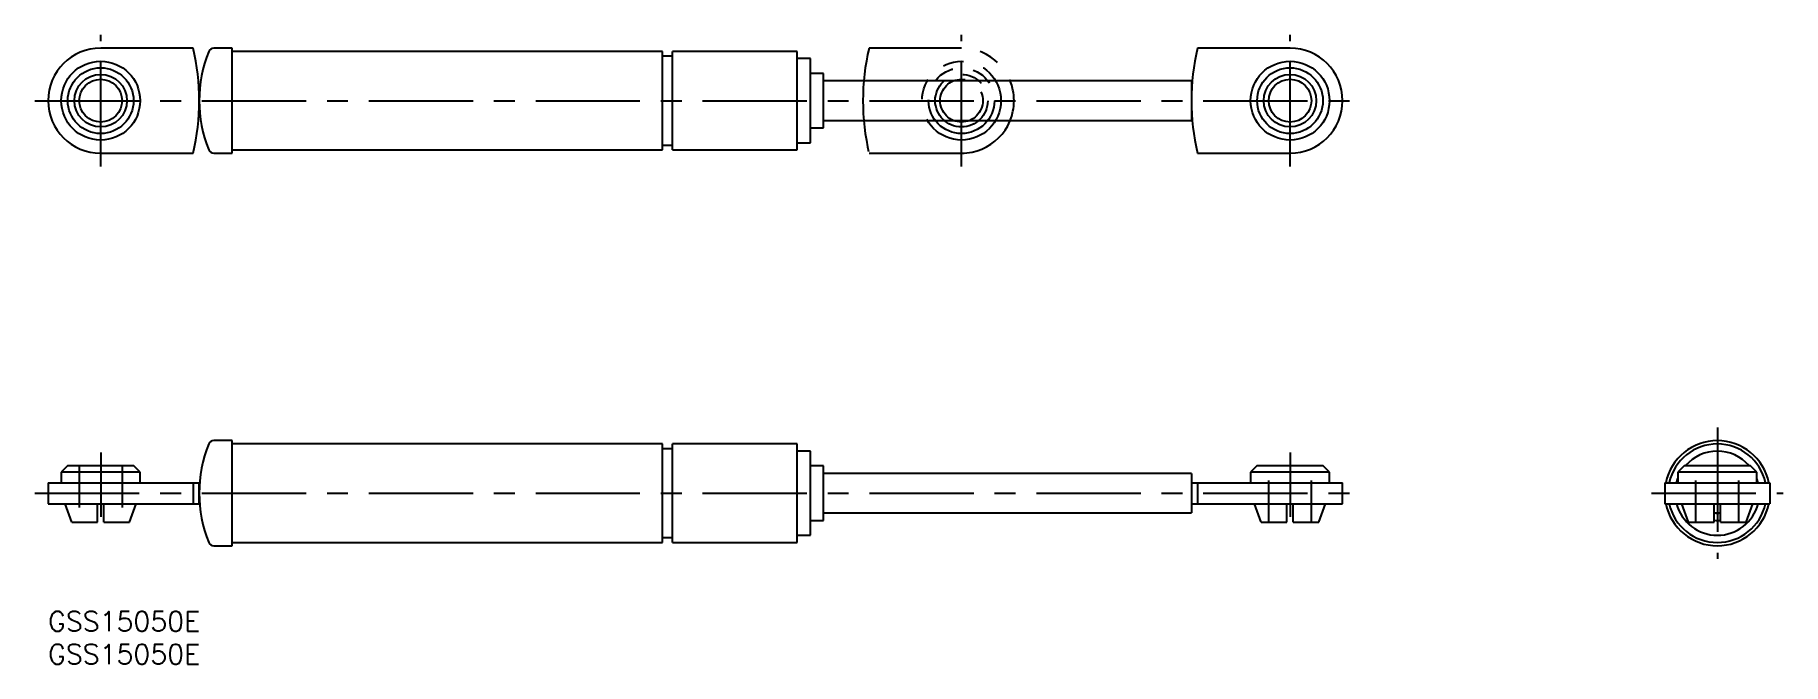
# Model space of a CAD drawing. Extents: x -2 to 264, y -8 to 88.
import ezdxf

# ---------------------------------------------------------------- set-up
doc = ezdxf.new("R2010")
doc.units = 0
doc.header["$LTSCALE"] = 0.5
for name, pattern in [('CENTER', [50.8, 31.75, -6.35, 6.35, -6.35]), ('DASHED', [19.05, 12.7, -6.35]), ('PHANTOM', [63.5, 31.75, -6.35, 6.35, -6.35, 6.35, -6.35])]:
    doc.linetypes.add(name, pattern=pattern)
for name, color, linetype in [('MSM_CENTER', 1, 'CENTER'), ('MSM_CONTINUOUS', 7, 'CONTINUOUS'), ('MSM_DASHED', 4, 'DASHED'), ('MSM_IMAGINARY', 6, 'PHANTOM'), ('MSM_PART_NUMBER', 7, 'CONTINUOUS')]:
    doc.layers.add(name, color=color, linetype=linetype)
doc.styles.get("Standard").update_dxf_attribs({"font": 'txt.shx', "height": 3, "bigfont": 'bigfont.shx'})

# ---------------------------------------------------------------- blocks, each defined once
blk = doc.blocks.new('*U23')
at = {"layer": 'MSM_PART_NUMBER'}
blk.add_text('GSS15050E', height=3, dxfattribs=at).set_placement((0, -3))
blk = doc.blocks.new('*U24')
at = {"layer": 'MSM_PART_NUMBER'}
blk.add_text('GSS15050E', height=3, dxfattribs=at).set_placement((0, -8))

msp = doc.modelspace()

# ---------------------------------------------------------------- linework, layer by layer
at = {"layer": 'MSM_CENTER'}
for p, q in [((8, 67.75), (8, 87.75)), ((139, 67.75), (139, 87.75)), ((189, 67.75), (189, 87.75)), ((-2, 77.75), (199, 77.75)), ((254.03, 28), (254.03, 8)), ((8, 24.2), (8, 14.4)), ((189, 24.2), (189, 14.4)), ((-2, 18), (199, 18)), ((244.03, 18), (264.03, 18))]:
    msp.add_line(p, q, dxfattribs=at)
at = {"layer": 'MSM_CONTINUOUS'}
for p, q in [((22.07, 85.75), (8, 85.75)), ((28, 85.75), (25.2, 85.75)), ((28, 69.75), (28, 85.75)), ((93.5, 85.25), (28, 85.25)), ((93.5, 70.25), (93.5, 85.25)), ((114, 85.25), (95, 85.25)), ((95, 70.25), (95, 85.25)), ((114, 70.25), (114, 85.25)), ((189, 85.75), (174.93, 85.75)), ((95, 84.5), (93.5, 84.5)), ((116, 84.15), (114, 84.15)), ((116, 71.35), (116, 84.15)), ((118, 81.9), (116, 81.9)), ((118, 73.6), (118, 81.9)), ((174, 80.75), (118, 80.75)), ((174, 80.75), (174, 74.75)), ((118, 74.75), (174, 74.75)), ((116, 73.6), (118, 73.6)), ((8, 69.75), (22.07, 69.75)), ((25.2, 69.75), (28, 69.75)), ((28, 70.25), (93.5, 70.25)), ((93.5, 71), (95, 71)), ((95, 70.25), (114, 70.25)), ((114, 71.35), (116, 71.35)), ((174.93, 69.75), (189, 69.75)), ((28, 26), (25.2, 26)), ((28, 10), (28, 26)), ((93.5, 25.5), (28, 25.5)), ((93.5, 10.5), (93.5, 25.5)), ((95, 24.75), (93.5, 24.75)), ((114, 25.5), (95, 25.5)), ((95, 10.5), (95, 25.5)), ((114, 10.5), (114, 25.5)), ((116, 24.4), (114, 24.4)), ((116, 11.6), (116, 24.4)), ((3, 22.2), (2, 21.2)), ((3, 22.2), (13, 22.2)), ((14, 21.2), (13, 22.2)), ((118, 22.15), (116, 22.15)), ((118, 13.85), (118, 22.15)), ((184, 22.2), (183, 21.2)), ((184, 22.2), (194, 22.2)), ((195, 21.2), (194, 22.2)), ((249.03, 22.2), (248.03, 21.2)), ((249.03, 22.2), (259.03, 22.2)), ((260.03, 21.2), (259.03, 22.2)), ((0, 19.6), (0, 16.4)), ((0, 19.6), (23, 19.6)), ((2, 21.2), (2, 19.6)), ((14, 21.2), (2, 21.2)), ((14, 19.6), (14, 21.2)), ((22.07, 19.6), (22.07, 16.4)), ((23, 16.4), (23, 19.6)), ((174, 21), (118, 21)), ((174, 21), (174, 15)), ((174, 19.6), (197, 19.6)), ((174.93, 19.6), (174.93, 16.4)), ((183, 21.2), (183, 19.6)), ((195, 21.2), (183, 21.2)), ((195, 19.6), (195, 21.2)), ((197, 16.4), (197, 19.6)), ((246.03, 19.6), (246.03, 16.4)), ((246.03, 19.6), (262.03, 19.6)), ((247.83, 19.6), (248.03, 20.23)), ((248.03, 21.2), (248.03, 19.6)), ((260.03, 21.2), (248.03, 21.2)), ((260.03, 19.6), (260.03, 21.2)), ((262.03, 19.6), (262.03, 16.4)), ((0, 16.4), (23, 16.4)), ((3.63, 13.6), (2.58, 16.4)), ((7.5, 13.6), (7.5, 16.4)), ((8.5, 13.6), (8.5, 16.4)), ((12.37, 13.6), (13.42, 16.4)), ((174, 16.4), (197, 16.4)), ((184.63, 13.6), (183.58, 16.4)), ((188.5, 13.6), (188.5, 16.4)), ((189.5, 13.6), (189.5, 16.4)), ((193.37, 13.6), (194.42, 16.4)), ((246.03, 16.4), (262.03, 16.4)), ((249.66, 13.6), (248.61, 16.4)), ((253.53, 13.6), (253.53, 16.4)), ((254.53, 13.6), (254.53, 16.4)), ((258.4, 13.6), (259.44, 16.4)), ((3.63, 13.6), (7.5, 13.6)), ((8.5, 13.6), (12.37, 13.6)), ((116, 13.85), (118, 13.85)), ((118, 15), (174, 15)), ((184.63, 13.6), (188.5, 13.6)), ((189.5, 13.6), (193.37, 13.6)), ((249.66, 13.6), (253.53, 13.6)), ((254.53, 13.6), (258.4, 13.6)), ((93.5, 11.25), (95, 11.25)), ((114, 11.6), (116, 11.6)), ((25.2, 10), (28, 10)), ((28, 10.5), (93.5, 10.5)), ((95, 10.5), (114, 10.5))]:
    msp.add_line(p, q, dxfattribs=at)
for centre, radius in [((8, 77.75), 6), ((8, 77.75), 5), ((189, 77.75), 6), ((189, 77.75), 5), ((8, 77.75), 4), ((8, 77.75), 3.25), ((189, 77.75), 4), ((189, 77.75), 3.25)]:
    msp.add_circle(centre, radius, dxfattribs=at)
for centre, radius, start, end in [((8, 77.75), 8, 90, 270), ((-12, 77.75), 35, 346.787, 13.213), ((43, 77.75), 20, 157.9757, 202.0243), ((25.2, 84.95), 0.8, 90, 157.9757), ((209, 77.75), 35, 166.787, 193.213), ((189, 77.75), 8, 270, 90), ((25.2, 70.55), 0.8, 202.0243, 270), ((43, 18), 20, 157.9757, 202.0243), ((25.2, 25.2), 0.8, 90, 157.9757), ((254.03, 18), 8, 11.537, 168.463), ((254.03, 18), 7.5, 12.3178, 167.6822), ((254.03, 18), 6.4, 41.0145, 138.9855), ((254.03, 18), 6.4, 14.4775, 20.3641), ((254.03, 18), 8, 191.537, 348.463), ((254.03, 18), 7.5, 192.3178, 347.6822), ((254.03, 18), 6.4, 194.4775, 345.5225), ((254.03, 17.95), 2.95, 260.2633, 279.7601), ((254.03, 18), 3.05, 260.5647, 279.4353), ((254.03, 17.94), 4.09, 262.9985, 277.0316), ((25.2, 10.8), 0.8, 202.0243, 270)]:
    msp.add_arc(centre, radius, start, end, dxfattribs=at)
at = {"layer": 'MSM_DASHED'}
for p, q in [((4.75, 22.2), (4.75, 13.6)), ((11.25, 22.2), (11.25, 13.6)), ((185.75, 13.6), (185.75, 22.2)), ((192.25, 13.6), (192.25, 22.2)), ((250.78, 13.6), (250.78, 22.2)), ((257.28, 13.6), (257.28, 22.2))]:
    msp.add_line(p, q, dxfattribs=at)
at = {"layer": 'MSM_IMAGINARY'}
for p, q in [((139, 85.75), (124.93, 85.75)), ((124.93, 69.75), (139, 69.75))]:
    msp.add_line(p, q, dxfattribs=at)
for radius in [6, 5, 4, 3.25]:
    msp.add_circle((139, 77.75), radius, dxfattribs=at)
for centre, radius, start, end in [((159, 77.75), 35, 166.787, 193.213), ((139, 77.75), 8, 270, 90)]:
    msp.add_arc(centre, radius, start, end, dxfattribs=at)

# ---------------------------------------------------------------- block references
at = {"layer": 'MSM_CONTINUOUS'}
for name in ['*U23', '*U24']:
    msp.add_blockref(name, (0, 0), dxfattribs=at)

doc.saveas('drawing.dxf')
